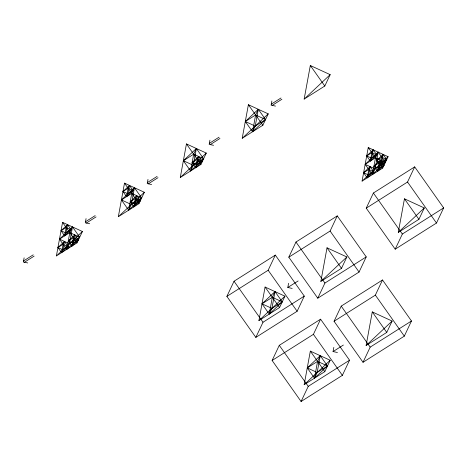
<?xml version="1.0" encoding="UTF-8"?>
<svg xmlns="http://www.w3.org/2000/svg" width="467" height="467" viewBox="0 0 467 467"><rect width="100%" height="100%" fill="white"/><g stroke="black" fill="none" stroke-linecap="round" stroke-linejoin="round"><path stroke-width="0.7" d="M24.121 257.819L23.35 262.016L27.74 262.944M56.396 255.928L62.566 222.35L82.414 231.498L77.043 242.858L56.396 255.928L82.414 231.498M86.062 218.609L85.292 222.806L89.682 223.734M118.338 216.717L124.502 183.14L144.356 192.287L138.985 203.647L118.338 216.717L144.356 192.287M147.998 179.392L147.228 183.589L151.623 184.523M180.28 177.507L186.444 143.929L206.291 153.077L200.927 164.437L180.28 177.507L206.291 153.077M209.94 140.182L209.169 144.379L213.559 145.313M242.215 138.296L248.386 104.719L268.233 113.866L262.863 125.226L242.215 138.296L268.233 113.866M271.882 100.971L271.111 105.168L275.501 106.097M258.916 320.613L265.081 287.036L284.934 296.183L279.564 307.543L258.916 320.613L284.934 296.183M304.157 99.086L310.322 65.508L330.175 74.656L324.804 86.016L304.157 99.086L330.175 74.656M292.196 288.419L287.806 287.485L288.577 283.288M320.858 281.403L327.023 247.825L346.87 256.973L341.5 268.332L320.858 281.403L346.87 256.973M304.169 384.703L310.333 351.126L330.181 360.273L324.816 371.633L304.169 384.703L330.181 360.273M362.077 181.12L368.247 147.543L388.095 156.69L382.724 168.05L362.077 181.12L388.095 156.69M337.448 352.503L333.059 351.575L333.829 347.378M366.105 345.492L372.275 311.915L392.122 321.062L386.752 332.422L366.105 345.492L392.122 321.062M398.281 232.391L404.445 198.814L424.299 207.961L418.928 219.321L398.281 232.391L424.299 207.961M226.874 296.387L234.031 281.239L275.326 255.099L304.286 296.119L297.129 311.261L255.834 337.402L226.874 296.387L268.163 270.247L275.326 255.099M288.81 257.177L295.973 242.029L337.262 215.888L366.227 256.908L359.065 272.051L317.77 298.191L288.81 257.177L330.105 231.037L337.262 215.888M255.834 337.402L262.991 322.259L304.286 296.119M272.121 360.477L279.284 345.329L320.578 319.189L349.538 360.209L342.375 375.351L301.087 401.492L272.121 360.477L313.415 334.337L320.578 319.189M317.77 298.191L324.933 283.049L366.227 256.908M366.239 208.165L373.396 193.017L414.69 166.877L443.65 207.891L436.493 223.039L395.199 249.18L366.239 208.165L407.528 182.019L414.69 166.877M334.063 321.267L341.225 306.118L382.514 279.978L411.48 320.992L404.317 336.141L363.022 362.281L334.063 321.267L375.357 295.126L382.514 279.978M301.087 401.492L308.243 386.349L349.538 360.209M395.199 249.18L402.356 234.031L443.65 207.891M363.022 362.281L370.185 347.133L411.48 320.992M23.543 260.965L33.221 254.836M85.484 221.755L95.163 215.626M147.42 182.544L157.099 176.415M209.362 143.334L219.041 137.205M271.304 104.118L280.982 97.994M24.447 262.244L34.126 256.12M86.389 223.033L96.068 216.91M148.325 183.823L158.004 177.699M210.267 144.612L219.945 138.489M272.208 105.402L281.887 99.273M287.806 287.485L298.133 280.953M333.059 351.575L343.379 345.043M407.528 182.019L436.493 223.039M310.322 65.508L324.804 86.016M368.247 147.543L382.724 168.05M404.445 198.814L418.928 219.321M373.396 193.017L402.356 234.031M248.386 104.719L262.863 125.226M330.105 231.037L359.065 272.051M375.357 295.126L404.317 336.141M327.023 247.825L341.5 268.332M372.275 311.915L386.752 332.422M295.973 242.029L324.933 283.049M341.225 306.118L370.185 347.133M186.444 143.929L200.927 164.437M268.163 270.247L297.129 311.261M313.415 334.337L342.375 375.351M265.081 287.036L279.564 307.543M310.333 351.126L324.816 371.633M234.031 281.239L262.991 322.259M279.284 345.329L308.243 386.349M124.502 183.14L138.985 203.647M62.566 222.35L77.043 242.858M63.103 244.27L61.562 252.665L57.937 247.533L64.446 241.427L68.065 246.553L61.562 252.665L62.905 249.822L64.446 241.427L63.103 244.27L57.937 247.533L62.905 249.822L68.065 246.553L63.103 244.27M66.186 227.482L64.644 235.876L61.025 230.745L67.528 224.639L71.147 229.764L64.644 235.876L65.987 233.033L67.528 224.639L66.186 227.482L61.025 230.745L65.987 233.033L71.147 229.764L66.186 227.482M69.805 232.607L66.723 249.396L59.484 239.139L72.49 226.927L79.729 237.178L66.723 249.396L69.408 243.716L72.49 226.927L69.805 232.607L59.484 239.139L69.408 243.716L79.729 237.178L69.805 232.607M73.424 237.732L71.883 246.127L68.264 241.001L74.767 234.895L78.386 240.02L71.883 246.127L73.226 243.289L74.767 234.895L73.424 237.732L68.264 241.001L73.226 243.289L78.386 240.02L73.424 237.732M128.127 188.265L126.58 196.66L122.961 191.534L129.464 185.428L133.089 190.554L126.58 196.66L127.923 193.823L129.464 185.428L128.127 188.265L122.961 191.534L127.923 193.823L133.089 190.554L128.127 188.265M131.747 193.396L128.664 210.185L121.42 199.929L134.432 187.716L141.67 197.967L128.664 210.185L131.344 204.505L134.432 187.716L131.747 193.396L121.42 199.929L131.344 204.505L141.67 197.967L131.747 193.396M135.366 198.522L133.825 206.916L130.205 201.791L136.708 195.685L140.328 200.81L133.825 206.916L135.167 204.079L136.708 195.685L135.366 198.522L130.205 201.791L135.167 204.079L140.328 200.81L135.366 198.522M193.682 154.186L190.6 170.975L183.362 160.718L196.368 148.506L203.612 158.757L190.6 170.975L193.285 165.295L196.368 148.506L193.682 154.186L183.362 160.718L193.285 165.295L203.612 158.757L193.682 154.186M197.302 159.311L195.761 167.706L192.141 162.58L198.644 156.468L202.269 161.6L195.761 167.706L197.103 164.863L198.644 156.468L197.302 159.311L192.141 162.58L197.103 164.863L202.269 161.6L197.302 159.311M255.624 114.97L252.542 131.764L245.303 121.508L258.309 109.29L265.548 119.546L252.542 131.764L255.227 126.084L258.309 109.29L255.624 114.97L245.303 121.508L255.227 126.084L265.548 119.546L255.624 114.97M272.319 297.292L269.237 314.081L261.999 303.824L275.005 291.612L282.249 301.863L269.237 314.081L271.922 308.401L275.005 291.612L272.319 297.292L261.999 303.824L271.922 308.401L282.249 301.863L272.319 297.292M317.572 361.376L314.489 378.171L307.251 367.914L320.257 355.696L327.501 365.953L314.489 378.171L317.175 372.491L320.257 355.696L317.572 361.376L307.251 367.914L317.175 372.491L327.501 365.953L317.572 361.376M368.784 169.457L367.243 177.851L363.618 172.726L370.127 166.62L373.746 171.745L367.243 177.851L368.586 175.014L370.127 166.62L368.784 169.457L363.618 172.726L368.586 175.014L373.746 171.745L368.784 169.457M371.866 152.668L370.325 161.062L366.706 155.937L373.209 149.825L376.828 154.956L370.325 161.062L371.668 158.22L373.209 149.825L371.866 152.668L366.706 155.937L371.668 158.22L376.828 154.956L371.866 152.668M375.486 157.793L372.403 174.582L365.165 164.331L378.171 152.114L385.409 162.37L372.403 174.582L375.089 168.902L378.171 152.114L375.486 157.793L365.165 164.331L375.089 168.902L385.409 162.37L375.486 157.793M379.105 162.919L377.564 171.319L373.944 166.188L380.447 160.082L384.067 165.207L377.564 171.319L378.906 168.476L380.447 160.082L379.105 162.919L373.944 166.188L378.906 168.476L384.067 165.207L379.105 162.919M381.79 157.239L380.249 165.639L376.63 160.508L383.133 154.402L386.752 159.527L380.249 165.639L381.592 162.796L383.133 154.402L381.79 157.239L376.63 160.508L381.592 162.796L386.752 159.527L381.79 157.239"/></g></svg>
